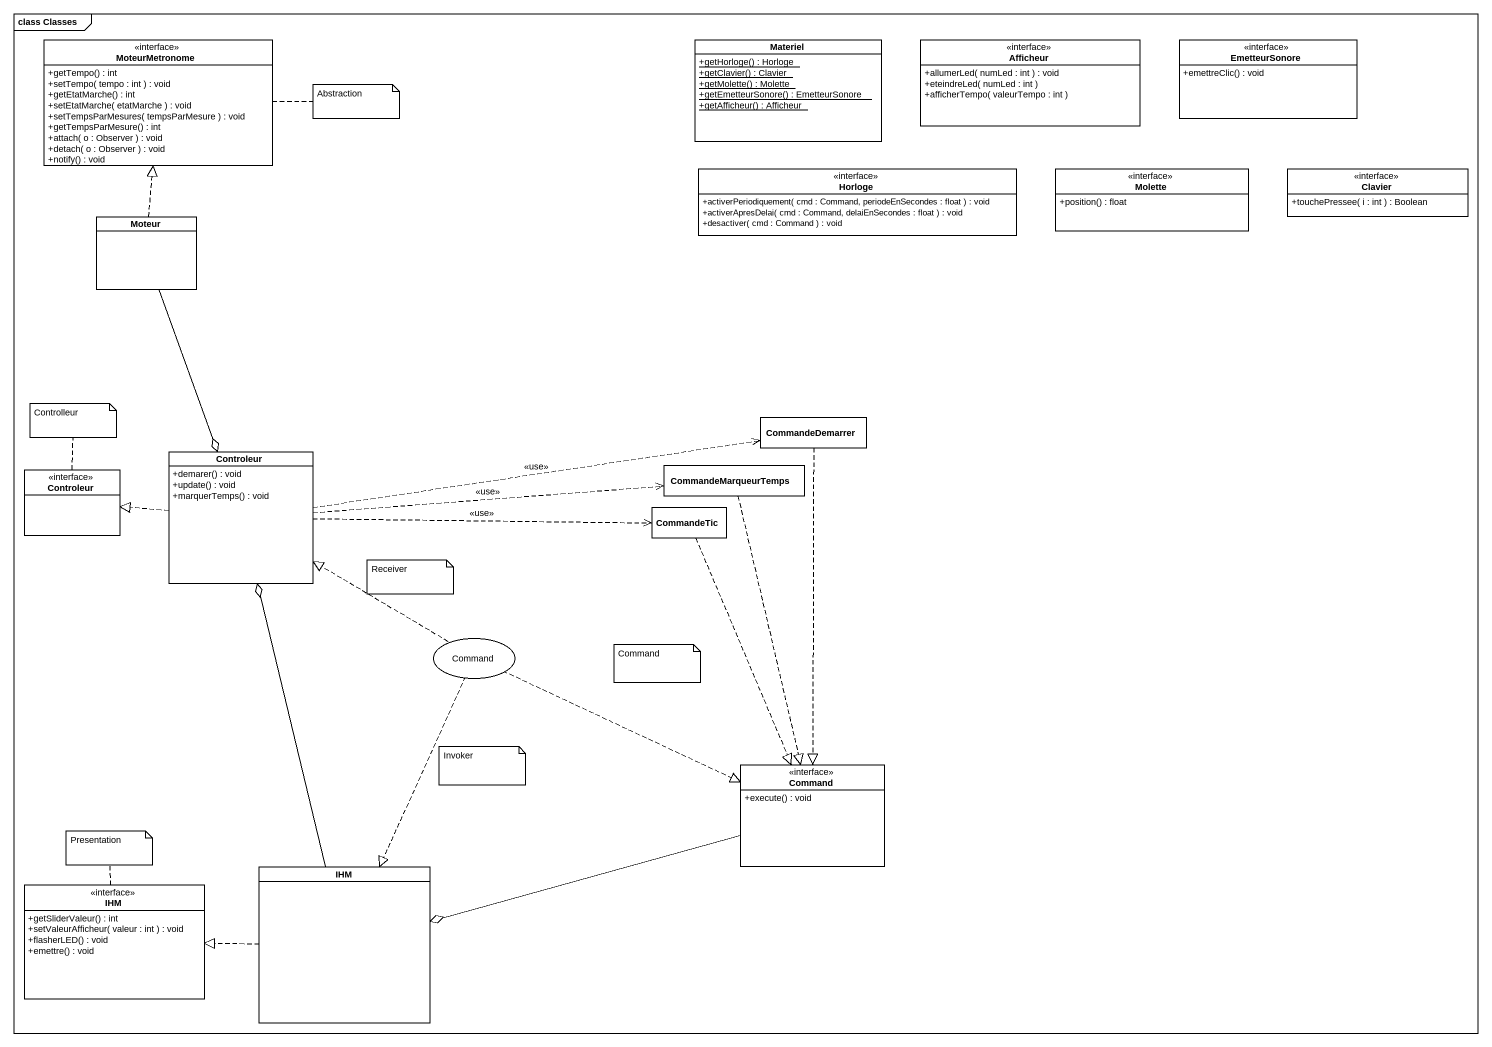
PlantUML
@startuml
mainframe class Classes
allowmixing
hide circle
hide empty members
skinparam classAttributeIconSize 0
interface MoteurMetronome {
  +getTempo() : int
  +setTempo( tempo : int ) : void
  +getEtatMarche() : int
  +setEtatMarche( etatMarche ) : void
  +setTempsParMesures( tempsParMesure ) : void
  +getTempsParMesure() : int
  +attach( o : Observer ) : void
  +detach( o : Observer ) : void
  +notify() : void
}
class Materiel {
  {static} +getHorloge() : Horloge
  {static} +getClavier() : Clavier
  {static} +getMolette() : Molette
  {static} +getEmetteurSonore() : EmetteurSonore
  {static} +getAfficheur() : Afficheur
}
interface Afficheur {
  +allumerLed( numLed : int ) : void
  +eteindreLed( numLed : int )
  +afficherTempo( valeurTempo : int )
}
interface EmetteurSonore {
  +emettreClic() : void
}
interface Horloge {
  +activerPeriodiquement( cmd : Command, periodeEnSecondes : float ) : void
  +activerApresDelai( cmd : Command, delaiEnSecondes : float ) : void
  +desactiver( cmd : Command ) : void
}
interface Molette {
  +position() : float
}
interface Clavier {
  +touchePressee( i : int ) : Boolean
}
class Moteur
class CommandeDemarrer
interface Controleur
class "Controleur" as Controleur_2 {
  +demarer() : void
  +update() : void
  +marquerTemps() : void
}
class CommandeMarqueurTemps
class CommandeTic
usecase Command
interface "Command" as Command_2 {
  +execute() : void
}
class IHM
interface "IHM" as IHM_2 {
  +getSliderValeur() : int
  +setValeurAfficheur( valeur : int ) : void
  +flasherLED() : void
  +emettre() : void
}
Moteur .up.|> MoteurMetronome
CommandeDemarrer ..|> Command_2
Controleur_2 o-up- Moteur
Controleur_2 .right.> CommandeDemarrer : <<use>>
Controleur_2 .left.|> Controleur
Controleur_2 .right.> CommandeMarqueurTemps : <<use>>
Controleur_2 .right.> CommandeTic : <<use>>
Controleur_2 o-- IHM
CommandeMarqueurTemps ..|> Command_2
CommandeTic ..|> Command_2
Command .up.|> Controleur_2
Command .right.|> Command_2
Command ..|> IHM
IHM o-right- Command_2
IHM .left.|> IHM_2
note right of MoteurMetronome : Abstraction
note top of Controleur : Controlleur
note as N3
  Receiver
end note
note as N4
  Command
end note
note as N5
  Invoker
end note
note top of IHM_2 : Presentation
@enduml
